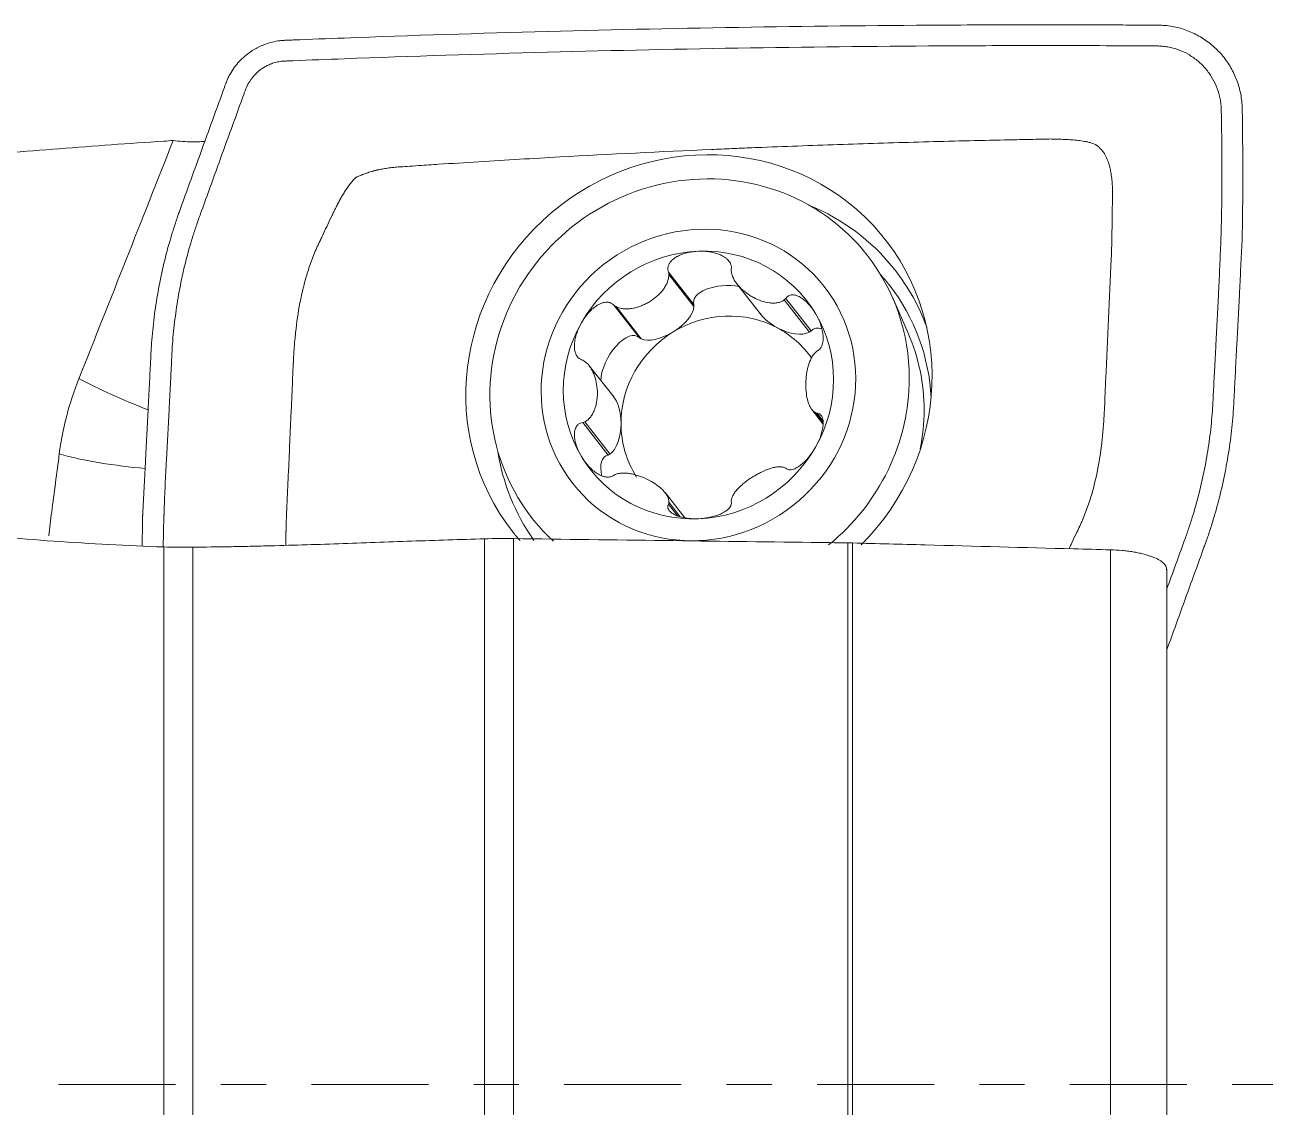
# Model space of a CAD drawing. Header units: millimetres. Extents: x -22 to 182, y -36 to 47.
# Drawn here: x 158.56 to 170.21, y -0.21 to 9.95 of the extents above; entities that cross this region are included whole.
import ezdxf

# ---------------------------------------------------------------- set-up
doc = ezdxf.new("R2010")
doc.units = ezdxf.units.MM
doc.linetypes.add('CENTER', pattern=[47.5, 22, -8.5, 8.5, -8.5])
doc.layers.add('1', color=4, linetype='Continuous')
doc.layers.add('SK4', color=2, linetype='CENTER')

msp = doc.modelspace()

# ---------------------------------------------------------------- linework, layer by layer
at = {"layer": '1', "lineweight": 18}
for p, q in [((164.606, 7.63), (164.844, 7.326)), ((165.248, 7.519), (165.476, 7.228)), ((165.706, 7.381), (165.945, 7.077)), ((166.856, 7.057), (166.709, 7.393)), ((164.093, 7.317), (164.332, 7.012)), ((164.844, 7.326), (164.844, 7.306)), ((164.349, 7.004), (164.332, 7.012)), ((165.945, 7.077), (165.928, 7.066)), ((164.093, 6.454), (163.861, 6.75)), ((165.952, 6.339), (166.056, 6.205)), ((166, 6.304), (166.056, 6.232)), ((163.799, 6.216), (164.038, 5.911)), ((164.054, 5.922), (164.038, 5.911)), ((164.758, 5.323), (164.573, 5.559)), ((164.606, 5.452), (164.694, 5.338)), ((169.285, -8.207), (169.285, 4.841))]:
    msp.add_line(p, q, dxfattribs=at)
at = {"layer": '1', "lineweight": 13}
for p, q in [((164.607, 7.608), (164.844, 7.306)), ((165.691, 7.369), (165.928, 7.066)), ((164.112, 7.306), (164.349, 7.004)), ((165.985, 6.31), (166.056, 6.22)), ((163.818, 6.224), (164.054, 5.922)), ((164.607, 5.469), (164.714, 5.332)), ((163.149, 5.127), (163.149, -8.233)), ((159.863, -8.859), (159.863, 5.049)), ((160.136, 5.046), (160.136, -8.853)), ((162.877, -8.096), (162.877, 5.125)), ((166.291, -2.527), (166.291, 5.087)), ((166.333, 5.086), (166.333, -2.525)), ((168.757, -8.685), (168.757, 5.022))]:
    msp.add_line(p, q, dxfattribs=at)
at = {"layer": '1', "lineweight": 18}
for centre, major_axis, ratio, start_param, end_param in [((164.891, 6.564), (-1.751, -1.371), 0.959505, 1.695246, 0), ((164.897, 6.555), (1.575, 1.233), 0.959505, 0, -2.985923), ((164.886, 6.57), (1.015, 0.795), 0.959505, 0.926538, 1.973735), ((164.886, 6.57), (1.015, 0.795), 0.959505, -0.12066, 0.926538), ((164.897, 6.555), (1.575, 1.233), 0.959505, -0.644258, 0), ((165.064, 6.343), (1.669, 1.306), 0.959505, 0, 0.011451), ((165.064, 6.343), (1.669, 1.306), 0.959505, -0.302316, 0), ((165.138, 7.36), (0.298, 0.015), 0.480922, 1.098033, -3.005575), ((164.576, 7.189), (0.257, 0.158), 0.467903, -1.576716, -0.289832), ((165.138, 6.248), (0.783, 0.613), 0.959505, 0.402939, 1.450137), ((165.7, 7.234), (0.259, -0.135), 0.500872, -2.339453, -1.590747), ((164.886, 6.57), (1.015, 0.795), 0.959505, -1.167857, -0.12066), ((164.886, 6.57), (1.015, 0.795), 0.959505, 1.973735, 3.020933), ((166.112, 6.843), (0.148, -0.25), 0.507011, 2.627041, -2.973976), ((164.164, 6.765), (0.151, 0.26), 0.473029, -0.14269, 2.45016), ((165.138, 6.248), (0.783, 0.613), 0.959505, 1.450137, 2.497334), ((164.576, 7.189), (0.257, 0.158), 0.467903, -2.863601, -1.576716), ((165.138, 6.248), (0.783, 0.613), 0.959505, -0.052756, 0.402939), ((165.7, 7.234), (0.259, -0.135), 0.500872, -1.590747, -0.303863), ((165.129, 6.259), (1.501, 1.175), 0.959505, -0.644259, -0.240466), ((164.897, 6.555), (1.575, 1.233), 0.959505, -1.551983, -0.644259), ((164.014, 6.203), (0.004, 0.295), 0.492105, -1.544997, -0.485329), ((165.129, 6.259), (1.501, 1.175), 0.959505, -0.841099, -0.644259), ((164.014, 6.203), (0.004, 0.295), 0.492105, -2.831881, -1.544997), ((165.138, 6.248), (-0.783, -0.613), 0.959505, -0.644259, -0.089555), ((164.886, 6.57), (1.015, 0.795), 0.959505, -2.215055, -1.167857), ((164.886, 6.57), (1.015, 0.795), 0.959505, 3.020933, -2.215055), ((164.164, 5.653), (0.148, -0.25), 0.507011, 2.987464, -2.100815), ((164.891, 6.564), (-1.751, -1.371), 0.959505, 0, 0.051702)]:
    msp.add_ellipse(centre, major_axis=major_axis, ratio=ratio, start_param=start_param, end_param=end_param, dxfattribs=at)
at = {"layer": '1', "lineweight": 13}
msp.add_ellipse((164.886, 6.57), major_axis=(1.181, 0.925), ratio=0.959505, dxfattribs=at)
for centre, major_axis, ratio, start_param, end_param in [((165.064, 6.343), (1.669, 1.306), 0.959505, 0.011451, 0.498005), ((165.114, 6.279), (1.567, 1.227), 0.959505, 0, 0.064465), ((165.114, 6.279), (1.567, 1.227), 0.959505, -0.597331, 0), ((159.633, 6.524), (0.925, -0.381), 0.143337, -2.170257, -1.421792), ((165.064, 6.343), (1.669, 1.306), 0.959505, 2.643614, 3.096593), ((159.497, 6.01), (0.992, -0.123), 0.202929, -2.214902, -1.350983)]:
    msp.add_ellipse(centre, major_axis=major_axis, ratio=ratio, start_param=start_param, end_param=end_param, dxfattribs=at)
at = {"layer": '1', "lineweight": 18}
for points, knots in [([(168.71, 9.951), (168.556, 9.952), (168.083, 9.953), (166.973, 9.95), (165.381, 9.934), (163.47, 9.893), (162.033, 9.847), (161.231, 9.816), (161.05, 9.809), (161.025, 9.808), (161.009, 9.807), (161.002, 9.807), (161, 9.807)], [0, 0, 0, 0, 0.060095, 0.184039, 0.431927, 0.679814, 0.927702, 0.989674, 0.993547, 0.997421, 0.999357, 1, 1, 1, 1]), ([(169.202, 9.949), (169.191, 9.949), (169.112, 9.95), (168.953, 9.95), (168.799, 9.951), (168.715, 9.951), (168.71, 9.951)], [0, 0, 0, 0, 0.058969, 0.484374, 0.970551, 1, 1, 1, 1]), ([(169.995, 9.162), (169.995, 9.164), (169.995, 9.171), (169.994, 9.183), (169.992, 9.218), (169.987, 9.268), (169.97, 9.356), (169.936, 9.46), (169.875, 9.579), (169.795, 9.684), (169.699, 9.776), (169.589, 9.85), (169.467, 9.906), (169.359, 9.935), (169.27, 9.947), (169.225, 9.949), (169.203, 9.949)], [0, 0, 0, 0, 0.003982, 0.017442, 0.030902, 0.08474, 0.138579, 0.246257, 0.353934, 0.461612, 0.56929, 0.676967, 0.784645, 0.892322, 0.946161, 1, 1, 1, 1]), ([(161, 9.807), (160.996, 9.806), (160.987, 9.806), (160.971, 9.805), (160.935, 9.801), (160.881, 9.791), (160.824, 9.774), (160.756, 9.746), (160.671, 9.699), (160.568, 9.612), (160.503, 9.522), (160.469, 9.458), (160.457, 9.431), (160.449, 9.411), (160.446, 9.403), (160.445, 9.4)], [0, 0, 0, 0, 0.016627, 0.041512, 0.066396, 0.165935, 0.265474, 0.315244, 0.464552, 0.66363, 0.862708, 0.912477, 0.962247, 0.987131, 1, 1, 1, 1]), ([(159.858, 5.049), (159.858, 5.086), (159.86, 5.162), (159.862, 5.248), (159.864, 5.302), (159.865, 5.322), (159.865, 5.334), (159.865, 5.344), (159.866, 5.354), (159.866, 5.366), (159.867, 5.381), (159.868, 5.43), (159.871, 5.514), (159.878, 5.671), (159.892, 5.946), (159.909, 6.261), (159.925, 6.565), (159.933, 6.723), (159.938, 6.821), (159.94, 6.87), (159.944, 6.947), (159.955, 7.082), (159.978, 7.274), (160.017, 7.504), (160.068, 7.732), (160.121, 7.919), (160.163, 8.049), (160.189, 8.123), (160.256, 8.309), (160.372, 8.629), (160.509, 9.007), (160.593, 9.237), (160.626, 9.329), (160.632, 9.346), (160.638, 9.361), (160.646, 9.379), (160.669, 9.422), (160.712, 9.482), (160.78, 9.54), (160.837, 9.571), (160.882, 9.59), (160.921, 9.602), (160.957, 9.608), (160.98, 9.611), (160.992, 9.611), (161.006, 9.612), (161.025, 9.613), (161.05, 9.614), (161.229, 9.621), (162.035, 9.652), (163.467, 9.698), (165.376, 9.739), (166.967, 9.755), (168.08, 9.758), (168.636, 9.757), (168.944, 9.755), (169.103, 9.754), (169.183, 9.754), (169.192, 9.754)], [0, 0, 0, 0, 0.008473, 0.017487, 0.01974, 0.020867, 0.021994, 0.022557, 0.023121, 0.024247, 0.025374, 0.026501, 0.035515, 0.044529, 0.062556, 0.098612, 0.11664, 0.132414, 0.134667, 0.139174, 0.143681, 0.152695, 0.170723, 0.188751, 0.206778, 0.224806, 0.23382, 0.238327, 0.242834, 0.278889, 0.314945, 0.332973, 0.335226, 0.336353, 0.33748, 0.339733, 0.341987, 0.351001, 0.360014, 0.366775, 0.369028, 0.373535, 0.378042, 0.379169, 0.380296, 0.381422, 0.382549, 0.384803, 0.387056, 0.423112, 0.567334, 0.711556, 0.855778, 0.927889, 0.963944, 0.981972, 0.997747, 1, 1, 1, 1]), ([(169.192, 9.754), (169.21, 9.754), (169.245, 9.752), (169.313, 9.743), (169.396, 9.721), (169.488, 9.678), (169.573, 9.62), (169.646, 9.55), (169.706, 9.469), (169.753, 9.379), (169.779, 9.298), (169.792, 9.231), (169.796, 9.193), (169.797, 9.168), (169.798, 9.155), (169.798, 9.141), (169.798, 9.121), (169.799, 9.096), (169.801, 8.998), (169.803, 8.831), (169.805, 8.596), (169.804, 8.36), (169.801, 8.163), (169.797, 8.035), (169.796, 7.981), (169.795, 7.962), (169.795, 7.949), (169.794, 7.94), (169.794, 7.93), (169.793, 7.918), (169.793, 7.903), (169.791, 7.854), (169.788, 7.77), (169.781, 7.613), (169.768, 7.338), (169.751, 7.023), (169.735, 6.718), (169.727, 6.561), (169.722, 6.463), (169.72, 6.414), (169.715, 6.337), (169.705, 6.202), (169.682, 6.009), (169.643, 5.78), (169.591, 5.552), (169.538, 5.364), (169.496, 5.234), (169.471, 5.161), (169.403, 4.975), (169.341, 4.803), (169.285, 4.649), (169.284, 4.647)], [0, 0, 0, 0, 0.010402, 0.020804, 0.041608, 0.062412, 0.083215, 0.104019, 0.124823, 0.145627, 0.166431, 0.176833, 0.187235, 0.189835, 0.192436, 0.195036, 0.197637, 0.202838, 0.208039, 0.249646, 0.291254, 0.332862, 0.37447, 0.395273, 0.400474, 0.403075, 0.405675, 0.406976, 0.408276, 0.410876, 0.413477, 0.416077, 0.436881, 0.457685, 0.499293, 0.582508, 0.624116, 0.660523, 0.665724, 0.676126, 0.686527, 0.707331, 0.748939, 0.790547, 0.832155, 0.873762, 0.894566, 0.904968, 0.91537, 0.998585, 1, 1, 1, 1]), ([(160.445, 9.4), (160.444, 9.397), (160.44, 9.385), (160.409, 9.3), (160.323, 9.063), (160.187, 8.688), (160.077, 8.384), (160.019, 8.225), (160.017, 8.219)], [0, 0, 0, 0, 0.005762, 0.02963, 0.220574, 0.60246, 0.984346, 1, 1, 1, 1]), ([(159.863, 5.049), (159.691, 5.055), (159.519, 5.063), (159.176, 5.08), (159.004, 5.091), (158.662, 5.115), (158.491, 5.129), (158.149, 5.16), (157.979, 5.178), (157.468, 5.235), (157.13, 5.281), (156.46, 5.386), (156.127, 5.446), (155.469, 5.579), (155.143, 5.652), (154.498, 5.813), (154.178, 5.9), (153.546, 6.088), (153.234, 6.189), (152.771, 6.349), (152.617, 6.405), (152.389, 6.49), (152.313, 6.519), (152.199, 6.563), (152.162, 6.577), (152.086, 6.607), (151.749, 6.741), (151.423, 6.88), (150.862, 7.134), (150.591, 7.264), (150.2, 7.463), (150.072, 7.529), (149.884, 7.629), (149.822, 7.663), (149.7, 7.729), (149.64, 7.762), (149.345, 7.927), (149.125, 8.056), (148.716, 8.302), (148.528, 8.419), (148.312, 8.555), (148.27, 8.582), (148.188, 8.634), (148.148, 8.659), (148.031, 8.734), (147.959, 8.78), (147.755, 8.908), (147.64, 8.98), (147.493, 9.062), (147.449, 9.086), (147.389, 9.114), (147.361, 9.127), (147.335, 9.137), (147.319, 9.144), (147.311, 9.146), (147.272, 9.159), (147.244, 9.165), (147.221, 9.165), (147.219, 9.165)], [0, 0, 0, 0, 0.030252, 0.030252, 0.060503, 0.060503, 0.090755, 0.090755, 0.121007, 0.121007, 0.18151, 0.18151, 0.242014, 0.242014, 0.302517, 0.302517, 0.36302, 0.36302, 0.423524, 0.423524, 0.453775, 0.453775, 0.468901, 0.468901, 0.476464, 0.476464, 0.484027, 0.54453, 0.54453, 0.605034, 0.605034, 0.635285, 0.635285, 0.650411, 0.650411, 0.665537, 0.665537, 0.726041, 0.726041, 0.786544, 0.786544, 0.80167, 0.80167, 0.816796, 0.816796, 0.847047, 0.847047, 0.907551, 0.907551, 0.937802, 0.937802, 0.952928, 0.960491, 0.960491, 0.968054, 0.968054, 0.998306, 1, 1, 1, 1]), ([(169.916, 6.415), (169.917, 6.434), (169.919, 6.462), (169.924, 6.56), (169.932, 6.718), (169.947, 7.024), (169.964, 7.34), (169.978, 7.616), (169.986, 7.774), (169.99, 7.858), (169.993, 7.908), (169.993, 7.923), (169.994, 7.935), (169.995, 7.945), (169.995, 7.955), (169.995, 7.967), (169.995, 7.987), (169.996, 8.041), (169.998, 8.169), (170, 8.367), (170, 8.604), (169.999, 8.841), (169.997, 9.008), (169.996, 9.107), (169.995, 9.132), (169.995, 9.15), (169.995, 9.159), (169.995, 9.162)], [0, 0, 0, 0, 0.020172, 0.030957, 0.106451, 0.19273, 0.365288, 0.451567, 0.494707, 0.537846, 0.543238, 0.548631, 0.554023, 0.55672, 0.559416, 0.564808, 0.570201, 0.580986, 0.624125, 0.710404, 0.796683, 0.882962, 0.969241, 0.980026, 0.990811, 0.996203, 1, 1, 1, 1]), ([(148.376, 8.512), (148.398, 8.506), (148.421, 8.499), (148.479, 8.484), (148.515, 8.475), (148.695, 8.428), (148.843, 8.394), (149.149, 8.33), (149.305, 8.301), (149.546, 8.261), (149.627, 8.249), (149.751, 8.231), (149.792, 8.226), (149.875, 8.215), (149.917, 8.209), (150.125, 8.184), (150.293, 8.167), (150.631, 8.141), (150.802, 8.131), (151.059, 8.121), (151.145, 8.119), (151.274, 8.117), (151.318, 8.116), (151.404, 8.116), (151.448, 8.116), (151.663, 8.117), (151.834, 8.122), (152.173, 8.138), (152.34, 8.149), (152.589, 8.171), (152.672, 8.179), (152.775, 8.19), (152.795, 8.192), (152.836, 8.197), (152.898, 8.204), (153.287, 8.246), (153.656, 8.286), (154.311, 8.357), (154.638, 8.391), (155.292, 8.46), (155.619, 8.493), (156.272, 8.558), (156.598, 8.59), (157.25, 8.651), (157.576, 8.681), (158.229, 8.737), (158.555, 8.764), (159.208, 8.814), (159.535, 8.838), (159.863, 8.859)], [0, 0, 0, 0, 0.006877, 0.006877, 0.017556, 0.017556, 0.060271, 0.060271, 0.102986, 0.102986, 0.124343, 0.124343, 0.135022, 0.135022, 0.145701, 0.145701, 0.188416, 0.188416, 0.231131, 0.231131, 0.252488, 0.252488, 0.263167, 0.263167, 0.273846, 0.273846, 0.316561, 0.316561, 0.359276, 0.359276, 0.380633, 0.380633, 0.385972, 0.385972, 0.391312, 0.401991, 0.48742, 0.48742, 0.57285, 0.57285, 0.65828, 0.65828, 0.74371, 0.74371, 0.82914, 0.82914, 0.91457, 0.91457, 1, 1, 1, 1]), ([(160.247, 8.856), (160.246, 8.856), (160.244, 8.856), (160.225, 8.855), (160.207, 8.855), (160.171, 8.854), (160.154, 8.854), (160.136, 8.853)], [0, 0, 0, 0, 0.037653, 0.037653, 0.518826, 0.518826, 1, 1, 1, 1]), ([(162.064, 8.617), (162.068, 8.617), (162.086, 8.618), (162.144, 8.622), (162.296, 8.633), (162.501, 8.646), (162.955, 8.675), (163.803, 8.725), (164.564, 8.762), (165.135, 8.787), (165.294, 8.794), (165.548, 8.804), (165.992, 8.821), (166.624, 8.842), (167.253, 8.86), (167.706, 8.87), (167.912, 8.874), (168.062, 8.877), (168.12, 8.879), (168.14, 8.879), (168.143, 8.879)], [0, 0, 0, 0, 0.005977, 0.021447, 0.036918, 0.067858, 0.129739, 0.253502, 0.485556, 0.501026, 0.531967, 0.562907, 0.624789, 0.748551, 0.872313, 0.934194, 0.965135, 0.980605, 0.996075, 1, 1, 1, 1]), ([(168.143, 8.879), (168.168, 8.879), (168.179, 8.88), (168.204, 8.88), (168.235, 8.879), (168.278, 8.878), (168.329, 8.876), (168.39, 8.872), (168.452, 8.867), (168.502, 8.86), (168.543, 8.852), (168.583, 8.842), (168.62, 8.826), (168.653, 8.801), (168.673, 8.779), (168.692, 8.755), (168.713, 8.721), (168.73, 8.684), (168.743, 8.646), (168.75, 8.621), (168.756, 8.592), (168.764, 8.552), (168.771, 8.497), (168.775, 8.445), (168.776, 8.411), (168.776, 8.388), (168.776, 8.379), (168.776, 8.374), (168.776, 8.374)], [0, 0, 0, 0, 0.027382, 0.058743, 0.090103, 0.121463, 0.184183, 0.246904, 0.309624, 0.372345, 0.403705, 0.435065, 0.497785, 0.529146, 0.560506, 0.591866, 0.623226, 0.685947, 0.717307, 0.748667, 0.764347, 0.811387, 0.874108, 0.936828, 0.968188, 0.983869, 0.999549, 1, 1, 1, 1]), ([(161.477, 8.228), (161.48, 8.235), (161.487, 8.248), (161.5, 8.274), (161.511, 8.295), (161.52, 8.311), (161.523, 8.317), (161.526, 8.322), (161.529, 8.328), (161.534, 8.336), (161.545, 8.355), (161.57, 8.395), (161.603, 8.444), (161.635, 8.485), (161.653, 8.504), (161.662, 8.513), (161.667, 8.517), (161.67, 8.519), (161.672, 8.52), (161.673, 8.521)], [0, 0, 0, 0, 0.06245, 0.124961, 0.249982, 0.265609, 0.281237, 0.300772, 0.312492, 0.343748, 0.375003, 0.500024, 0.750066, 0.875088, 0.937598, 0.968853, 0.984481, 0.992295, 1, 1, 1, 1]), ([(161.673, 8.521), (161.673, 8.521), (161.674, 8.521), (161.676, 8.522), (161.679, 8.524), (161.686, 8.527), (161.7, 8.533), (161.727, 8.545), (161.767, 8.56), (161.803, 8.571), (161.825, 8.577), (161.831, 8.579), (161.834, 8.58), (161.837, 8.58), (161.843, 8.582), (161.852, 8.584), (161.862, 8.587), (161.883, 8.592), (161.916, 8.598), (161.955, 8.605), (161.989, 8.61), (162.015, 8.613), (162.033, 8.614), (162.05, 8.616), (162.048, 8.616), (162.064, 8.617)], [0, 0, 0, 0, 0.000109, 0.007969, 0.015828, 0.031546, 0.062982, 0.125855, 0.2516, 0.377346, 0.408782, 0.416641, 0.4245, 0.432359, 0.440218, 0.471655, 0.503091, 0.518809, 0.628837, 0.754582, 0.817455, 0.880328, 0.9432, 0.974637, 1, 1, 1, 1]), ([(168.776, 8.374), (168.776, 8.371), (168.776, 8.357), (168.776, 8.334), (168.775, 8.301), (168.774, 8.219), (168.773, 8.112), (168.771, 8.012), (168.77, 7.955), (168.77, 7.938), (168.77, 7.93), (168.769, 7.922), (168.769, 7.905), (168.769, 7.886), (168.768, 7.867), (168.768, 7.856), (168.768, 7.852), (168.768, 7.848)], [0, 0, 0, 0, 0.011289, 0.062162, 0.124775, 0.25, 0.50045, 0.750901, 0.813514, 0.829167, 0.84482, 0.860473, 0.876126, 0.938739, 0.970045, 0.985698, 1, 1, 1, 1]), ([(160.017, 8.219), (160.012, 8.206), (160.001, 8.175), (159.977, 8.104), (159.933, 7.968), (159.877, 7.772), (159.824, 7.534), (159.783, 7.294), (159.759, 7.094), (159.748, 6.953), (159.744, 6.891), (159.743, 6.87), (159.743, 6.869)], [0, 0, 0, 0, 0.029559, 0.07354, 0.161503, 0.337428, 0.513353, 0.689279, 0.865204, 0.953166, 0.997148, 1, 1, 1, 1]), ([(161.313, 7.884), (161.314, 7.887), (161.318, 7.896), (161.325, 7.911), (161.333, 7.927), (161.343, 7.948), (161.364, 7.993), (161.394, 8.056), (161.428, 8.128), (161.452, 8.178), (161.467, 8.207), (161.473, 8.221), (161.477, 8.228), (161.477, 8.228)], [0, 0, 0, 0, 0.014067, 0.061013, 0.123608, 0.186204, 0.248799, 0.49918, 0.749561, 0.874752, 0.937347, 0.999943, 1, 1, 1, 1]), ([(161.081, 6.781), (161.083, 6.831), (161.088, 6.923), (161.105, 7.11), (161.132, 7.296), (161.172, 7.482), (161.21, 7.619), (161.248, 7.73), (161.279, 7.809), (161.295, 7.845), (161.306, 7.87), (161.311, 7.88), (161.313, 7.884), (161.313, 7.884)], [0, 0, 0, 0, 0.121163, 0.246485, 0.497129, 0.62245, 0.747772, 0.873094, 0.935755, 0.967086, 0.982751, 0.998416, 1, 1, 1, 1]), ([(164.886, 7.826), (164.853, 7.824), (164.821, 7.82), (164.773, 7.809), (164.757, 7.805), (164.726, 7.795), (164.71, 7.788), (164.681, 7.774), (164.667, 7.766), (164.648, 7.751), (164.641, 7.746), (164.63, 7.734), (164.624, 7.728), (164.617, 7.719), (164.615, 7.715), (164.611, 7.708), (164.609, 7.705), (164.604, 7.694), (164.602, 7.686), (164.6, 7.674), (164.599, 7.67), (164.599, 7.662), (164.599, 7.658), (164.601, 7.646), (164.603, 7.638), (164.606, 7.63)], [0, 0, 0, 0, 0.25, 0.25, 0.375, 0.375, 0.5, 0.5, 0.625, 0.625, 0.6875, 0.6875, 0.75, 0.75, 0.78125, 0.78125, 0.8125, 0.8125, 0.875, 0.875, 0.90625, 0.90625, 0.9375, 0.9375, 1, 1, 1, 1]), ([(164.886, 7.826), (164.919, 7.827), (164.952, 7.825), (165.001, 7.819), (165.018, 7.815), (165.05, 7.807), (165.066, 7.803), (165.097, 7.79), (165.112, 7.783), (165.133, 7.77), (165.14, 7.765), (165.153, 7.755), (165.159, 7.749), (165.17, 7.737), (165.175, 7.731), (165.182, 7.72), (165.184, 7.716), (165.188, 7.709), (165.189, 7.705), (165.193, 7.694), (165.195, 7.685), (165.196, 7.669), (165.195, 7.662), (165.194, 7.654)], [0, 0, 0, 0, 0.25, 0.25, 0.375, 0.375, 0.5, 0.5, 0.625, 0.625, 0.6875, 0.6875, 0.75, 0.75, 0.8125, 0.8125, 0.84375, 0.84375, 0.875, 0.875, 0.9375, 0.9375, 1, 1, 1, 1]), ([(168.768, 7.848), (168.768, 7.847), (168.768, 7.842), (168.767, 7.823), (168.766, 7.794), (168.763, 7.738), (168.758, 7.629), (168.751, 7.473), (168.742, 7.285), (168.734, 7.098), (168.726, 6.909), (168.717, 6.722), (168.71, 6.569), (168.704, 6.437), (168.702, 6.374), (168.7, 6.348), (168.7, 6.348)], [0, 0, 0, 0, 0.001347, 0.016946, 0.032546, 0.063745, 0.126144, 0.250941, 0.375739, 0.500536, 0.625333, 0.750131, 0.874928, 0.937327, 0.999725, 1, 1, 1, 1]), ([(164.112, 7.306), (164.124, 7.299), (164.136, 7.294), (164.156, 7.289), (164.163, 7.288), (164.176, 7.286), (164.183, 7.285), (164.204, 7.283), (164.217, 7.284), (164.245, 7.286), (164.258, 7.288), (164.286, 7.293), (164.299, 7.296), (164.326, 7.304), (164.339, 7.309), (164.365, 7.319), (164.377, 7.325), (164.402, 7.337), (164.414, 7.344), (164.45, 7.366), (164.473, 7.382), (164.514, 7.419), (164.534, 7.439), (164.559, 7.471), (164.567, 7.482), (164.581, 7.506), (164.587, 7.518), (164.595, 7.536), (164.597, 7.543), (164.601, 7.556), (164.603, 7.562), (164.607, 7.582), (164.608, 7.595), (164.607, 7.608)], [0, 0, 0, 0, 0.0625, 0.0625, 0.09375, 0.09375, 0.125, 0.125, 0.1875, 0.1875, 0.25, 0.25, 0.3125, 0.3125, 0.375, 0.375, 0.4375, 0.4375, 0.5, 0.5, 0.625, 0.625, 0.75, 0.75, 0.8125, 0.8125, 0.875, 0.875, 0.90625, 0.90625, 0.9375, 0.9375, 1, 1, 1, 1]), ([(165.196, 7.632), (165.197, 7.618), (165.201, 7.605), (165.208, 7.586), (165.211, 7.58), (165.217, 7.567), (165.22, 7.561), (165.23, 7.543), (165.238, 7.532), (165.255, 7.51), (165.265, 7.499), (165.284, 7.479), (165.294, 7.469), (165.315, 7.451), (165.325, 7.442), (165.348, 7.426), (165.359, 7.418), (165.382, 7.403), (165.394, 7.397), (165.429, 7.378), (165.454, 7.367), (165.503, 7.35), (165.528, 7.344), (165.565, 7.34), (165.577, 7.339), (165.602, 7.339), (165.614, 7.339), (165.632, 7.342), (165.637, 7.344), (165.649, 7.347), (165.655, 7.349), (165.671, 7.355), (165.682, 7.361), (165.691, 7.369)], [0, 0, 0, 0, 0.0625, 0.0625, 0.09375, 0.09375, 0.125, 0.125, 0.1875, 0.1875, 0.25, 0.25, 0.3125, 0.3125, 0.375, 0.375, 0.4375, 0.4375, 0.5, 0.5, 0.625, 0.625, 0.75, 0.75, 0.8125, 0.8125, 0.875, 0.875, 0.90625, 0.90625, 0.9375, 0.9375, 1, 1, 1, 1]), ([(163.787, 7.154), (163.803, 7.183), (163.822, 7.21), (163.854, 7.248), (163.865, 7.261), (163.889, 7.284), (163.902, 7.295), (163.929, 7.314), (163.943, 7.323), (163.965, 7.334), (163.972, 7.337), (163.988, 7.342), (163.996, 7.344), (164.012, 7.347), (164.02, 7.348), (164.033, 7.347), (164.037, 7.347), (164.045, 7.345), (164.049, 7.344), (164.06, 7.341), (164.068, 7.337), (164.081, 7.329), (164.087, 7.323), (164.093, 7.317)], [0, 0, 0, 0, 0.25, 0.25, 0.375, 0.375, 0.5, 0.5, 0.625, 0.625, 0.6875, 0.6875, 0.75, 0.75, 0.8125, 0.8125, 0.84375, 0.84375, 0.875, 0.875, 0.9375, 0.9375, 1, 1, 1, 1]), ([(165.986, 7.241), (165.969, 7.269), (165.951, 7.295), (165.92, 7.33), (165.909, 7.342), (165.886, 7.363), (165.874, 7.373), (165.849, 7.391), (165.836, 7.398), (165.816, 7.407), (165.809, 7.41), (165.795, 7.414), (165.787, 7.416), (165.777, 7.417), (165.773, 7.417), (165.766, 7.417), (165.762, 7.417), (165.752, 7.415), (165.745, 7.413), (165.735, 7.409), (165.732, 7.407), (165.726, 7.403), (165.723, 7.401), (165.715, 7.394), (165.71, 7.388), (165.706, 7.381)], [0, 0, 0, 0, 0.25, 0.25, 0.375, 0.375, 0.5, 0.5, 0.625, 0.625, 0.6875, 0.6875, 0.75, 0.75, 0.78125, 0.78125, 0.8125, 0.8125, 0.875, 0.875, 0.90625, 0.90625, 0.9375, 0.9375, 1, 1, 1, 1]), ([(165.986, 7.241), (166.002, 7.214), (166.017, 7.185), (166.034, 7.139), (166.039, 7.123), (166.048, 7.092), (166.052, 7.075), (166.057, 7.043), (166.058, 7.026), (166.058, 7.001), (166.058, 6.993), (166.056, 6.976), (166.055, 6.968), (166.051, 6.952), (166.048, 6.944), (166.043, 6.933), (166.042, 6.929), (166.038, 6.923), (166.036, 6.919), (166.029, 6.91), (166.024, 6.904), (166.012, 6.895), (166.007, 6.892), (166, 6.889)], [0, 0, 0, 0, 0.25, 0.25, 0.375, 0.375, 0.5, 0.5, 0.625, 0.625, 0.6875, 0.6875, 0.75, 0.75, 0.8125, 0.8125, 0.84375, 0.84375, 0.875, 0.875, 0.9375, 0.9375, 1, 1, 1, 1]), ([(163.787, 7.154), (163.771, 7.125), (163.756, 7.095), (163.74, 7.048), (163.735, 7.032), (163.727, 7), (163.724, 6.983), (163.721, 6.95), (163.72, 6.933), (163.722, 6.909), (163.723, 6.9), (163.726, 6.884), (163.729, 6.876), (163.733, 6.864), (163.734, 6.86), (163.738, 6.853), (163.74, 6.849), (163.746, 6.838), (163.751, 6.832), (163.76, 6.823), (163.763, 6.82), (163.77, 6.815), (163.773, 6.813), (163.784, 6.807), (163.791, 6.804), (163.799, 6.802)], [0, 0, 0, 0, 0.25, 0.25, 0.375, 0.375, 0.5, 0.5, 0.625, 0.625, 0.6875, 0.6875, 0.75, 0.75, 0.78125, 0.78125, 0.8125, 0.8125, 0.875, 0.875, 0.90625, 0.90625, 0.9375, 0.9375, 1, 1, 1, 1]), ([(165.985, 6.876), (165.976, 6.868), (165.968, 6.858), (165.957, 6.842), (165.954, 6.837), (165.947, 6.825), (165.944, 6.819), (165.936, 6.801), (165.931, 6.788), (165.922, 6.762), (165.918, 6.749), (165.911, 6.722), (165.908, 6.708), (165.903, 6.681), (165.901, 6.667), (165.898, 6.639), (165.897, 6.625), (165.896, 6.598), (165.895, 6.584), (165.895, 6.544), (165.897, 6.517), (165.903, 6.465), (165.908, 6.44), (165.918, 6.406), (165.922, 6.394), (165.931, 6.373), (165.936, 6.363), (165.944, 6.349), (165.947, 6.344), (165.954, 6.336), (165.957, 6.332), (165.968, 6.321), (165.976, 6.315), (165.985, 6.31)], [0, 0, 0, 0, 0.0625, 0.0625, 0.09375, 0.09375, 0.125, 0.125, 0.1875, 0.1875, 0.25, 0.25, 0.3125, 0.3125, 0.375, 0.375, 0.4375, 0.4375, 0.5, 0.5, 0.625, 0.625, 0.75, 0.75, 0.8125, 0.8125, 0.875, 0.875, 0.90625, 0.90625, 0.9375, 0.9375, 1, 1, 1, 1]), ([(159.743, 6.869), (159.742, 6.85), (159.741, 6.821), (159.736, 6.724), (159.728, 6.566), (159.712, 6.26), (159.696, 5.944), (159.682, 5.667), (159.674, 5.509), (159.669, 5.425), (159.667, 5.376), (159.666, 5.361), (159.665, 5.349), (159.665, 5.339), (159.665, 5.329), (159.664, 5.317), (159.664, 5.297), (159.663, 5.243), (159.662, 5.161), (159.661, 5.09), (159.661, 5.057)], [0, 0, 0, 0, 0.030597, 0.046956, 0.161471, 0.292346, 0.554094, 0.684969, 0.750406, 0.815843, 0.824023, 0.832203, 0.840382, 0.844472, 0.848562, 0.856741, 0.864921, 0.88128, 0.946718, 1, 1, 1, 1]), ([(161.013, 5.281), (161.013, 5.281), (161.013, 5.287), (161.014, 5.305), (161.016, 5.335), (161.018, 5.39), (161.023, 5.499), (161.03, 5.656), (161.039, 5.843), (161.047, 6.031), (161.055, 6.218), (161.064, 6.406), (161.071, 6.562), (161.076, 6.687), (161.079, 6.75), (161.08, 6.776)], [0, 0, 0, 0, 0.001347, 0.016951, 0.032555, 0.063763, 0.126179, 0.25101, 0.375842, 0.500674, 0.625505, 0.750337, 0.875168, 0.937584, 1, 1, 1, 1]), ([(163.818, 6.224), (163.829, 6.229), (163.84, 6.236), (163.854, 6.248), (163.858, 6.253), (163.866, 6.262), (163.87, 6.266), (163.882, 6.281), (163.888, 6.292), (163.9, 6.314), (163.905, 6.326), (163.915, 6.35), (163.919, 6.362), (163.925, 6.387), (163.928, 6.4), (163.932, 6.426), (163.934, 6.439), (163.936, 6.466), (163.937, 6.479), (163.937, 6.52), (163.934, 6.548), (163.926, 6.602), (163.919, 6.629), (163.905, 6.669), (163.9, 6.682), (163.888, 6.707), (163.882, 6.719), (163.87, 6.737), (163.866, 6.743), (163.858, 6.753), (163.854, 6.759), (163.84, 6.774), (163.829, 6.783), (163.818, 6.79)], [0, 0, 0, 0, 0.0625, 0.0625, 0.09375, 0.09375, 0.125, 0.125, 0.1875, 0.1875, 0.25, 0.25, 0.3125, 0.3125, 0.375, 0.375, 0.4375, 0.4375, 0.5, 0.5, 0.625, 0.625, 0.75, 0.75, 0.8125, 0.8125, 0.875, 0.875, 0.90625, 0.90625, 0.9375, 0.9375, 1, 1, 1, 1]), ([(159.066, 6.629), (159.02, 6.515), (158.982, 6.399), (158.936, 6.222), (158.923, 6.163), (158.899, 6.043), (158.889, 5.983), (158.882, 5.923)], [0, 0, 0, 0, 0.5, 0.5, 0.75, 0.75, 1, 1, 1, 1]), ([(169.642, 5.065), (169.647, 5.077), (169.659, 5.109), (169.683, 5.18), (169.727, 5.316), (169.782, 5.512), (169.836, 5.75), (169.877, 5.99), (169.901, 6.19), (169.912, 6.331), (169.915, 6.393), (169.916, 6.414), (169.916, 6.415)], [0, 0, 0, 0, 0.029563, 0.073545, 0.161507, 0.337432, 0.513357, 0.689282, 0.865207, 0.953169, 0.99715, 1, 1, 1, 1]), ([(165.986, 5.985), (166.002, 6.014), (166.017, 6.044), (166.034, 6.09), (166.039, 6.105), (166.048, 6.136), (166.052, 6.152), (166.057, 6.183), (166.058, 6.199), (166.058, 6.221), (166.058, 6.228), (166.056, 6.243), (166.055, 6.25), (166.052, 6.26), (166.051, 6.263), (166.048, 6.27), (166.047, 6.273), (166.042, 6.281), (166.038, 6.286), (166.031, 6.292), (166.029, 6.294), (166.024, 6.298), (166.021, 6.299), (166.013, 6.302), (166.007, 6.303), (166, 6.304)], [0, 0, 0, 0, 0.25, 0.25, 0.375, 0.375, 0.5, 0.5, 0.625, 0.625, 0.6875, 0.6875, 0.75, 0.75, 0.78125, 0.78125, 0.8125, 0.8125, 0.875, 0.875, 0.90625, 0.90625, 0.9375, 0.9375, 1, 1, 1, 1]), ([(168.7, 6.348), (168.7, 6.341), (168.7, 6.328), (168.698, 6.305), (168.696, 6.267), (168.691, 6.182), (168.676, 6.019), (168.643, 5.785), (168.587, 5.554), (168.533, 5.398), (168.502, 5.32), (168.486, 5.283), (168.475, 5.259), (168.47, 5.248), (168.468, 5.244), (168.468, 5.244)], [0, 0, 0, 0, 0.01533, 0.030935, 0.062144, 0.124562, 0.2494, 0.499074, 0.748748, 0.873585, 0.936004, 0.967213, 0.982817, 0.998422, 1, 1, 1, 1]), ([(163.787, 5.898), (163.771, 5.926), (163.756, 5.954), (163.74, 5.999), (163.735, 6.014), (163.727, 6.044), (163.724, 6.06), (163.721, 6.09), (163.72, 6.106), (163.722, 6.129), (163.723, 6.136), (163.726, 6.151), (163.729, 6.158), (163.734, 6.172), (163.738, 6.178), (163.744, 6.187), (163.747, 6.19), (163.752, 6.195), (163.754, 6.198), (163.763, 6.205), (163.77, 6.208), (163.784, 6.214), (163.791, 6.215), (163.799, 6.216)], [0, 0, 0, 0, 0.25, 0.25, 0.375, 0.375, 0.5, 0.5, 0.625, 0.625, 0.6875, 0.6875, 0.75, 0.75, 0.8125, 0.8125, 0.84375, 0.84375, 0.875, 0.875, 0.9375, 0.9375, 1, 1, 1, 1]), ([(165.986, 5.985), (165.969, 5.956), (165.951, 5.929), (165.92, 5.889), (165.909, 5.876), (165.886, 5.852), (165.874, 5.84), (165.849, 5.819), (165.836, 5.809), (165.815, 5.796), (165.809, 5.792), (165.794, 5.785), (165.787, 5.781), (165.773, 5.776), (165.766, 5.775), (165.755, 5.773), (165.752, 5.773), (165.745, 5.772), (165.741, 5.773), (165.732, 5.774), (165.726, 5.775), (165.715, 5.781), (165.71, 5.784), (165.706, 5.788)], [0, 0, 0, 0, 0.25, 0.25, 0.375, 0.375, 0.5, 0.5, 0.625, 0.625, 0.6875, 0.6875, 0.75, 0.75, 0.8125, 0.8125, 0.84375, 0.84375, 0.875, 0.875, 0.9375, 0.9375, 1, 1, 1, 1]), ([(158.882, 5.923), (158.858, 5.741), (158.834, 5.559), (158.801, 5.303), (158.791, 5.228), (158.782, 5.154)], [0, 0, 0, 0, 0.709383, 0.709383, 1, 1, 1, 1]), ([(163.787, 5.898), (163.803, 5.87), (163.822, 5.844), (163.854, 5.807), (163.865, 5.795), (163.889, 5.773), (163.902, 5.762), (163.928, 5.743), (163.942, 5.734), (163.965, 5.722), (163.972, 5.719), (163.988, 5.713), (163.996, 5.71), (164.008, 5.707), (164.012, 5.707), (164.02, 5.705), (164.024, 5.705), (164.037, 5.704), (164.045, 5.705), (164.056, 5.707), (164.06, 5.707), (164.067, 5.71), (164.071, 5.711), (164.081, 5.716), (164.087, 5.72), (164.093, 5.724)], [0, 0, 0, 0, 0.25, 0.25, 0.375, 0.375, 0.5, 0.5, 0.625, 0.625, 0.6875, 0.6875, 0.75, 0.75, 0.78125, 0.78125, 0.8125, 0.8125, 0.875, 0.875, 0.90625, 0.90625, 0.9375, 0.9375, 1, 1, 1, 1]), ([(164.112, 5.732), (164.118, 5.734), (164.124, 5.736), (164.137, 5.739), (164.143, 5.74), (164.163, 5.743), (164.177, 5.743), (164.197, 5.743), (164.204, 5.742), (164.218, 5.741), (164.225, 5.74), (164.245, 5.738), (164.259, 5.735), (164.286, 5.729), (164.299, 5.725), (164.326, 5.717), (164.339, 5.712), (164.377, 5.698), (164.402, 5.686), (164.45, 5.661), (164.472, 5.647), (164.514, 5.617), (164.533, 5.601), (164.559, 5.575), (164.566, 5.567), (164.581, 5.548), (164.587, 5.539), (164.595, 5.524), (164.597, 5.52), (164.601, 5.51), (164.603, 5.505), (164.607, 5.489), (164.608, 5.479), (164.607, 5.469)], [0, 0, 0, 0, 0.03125, 0.03125, 0.0625, 0.0625, 0.125, 0.125, 0.15625, 0.15625, 0.1875, 0.1875, 0.25, 0.25, 0.3125, 0.3125, 0.375, 0.375, 0.5, 0.5, 0.625, 0.625, 0.75, 0.75, 0.8125, 0.8125, 0.875, 0.875, 0.90625, 0.90625, 0.9375, 0.9375, 1, 1, 1, 1]), ([(165.196, 5.492), (165.197, 5.502), (165.201, 5.513), (165.208, 5.529), (165.211, 5.534), (165.217, 5.544), (165.22, 5.549), (165.231, 5.565), (165.238, 5.575), (165.256, 5.594), (165.265, 5.604), (165.284, 5.622), (165.294, 5.631), (165.315, 5.649), (165.326, 5.657), (165.348, 5.674), (165.359, 5.682), (165.382, 5.698), (165.394, 5.705), (165.418, 5.72), (165.43, 5.727), (165.454, 5.74), (165.466, 5.746), (165.503, 5.764), (165.528, 5.774), (165.559, 5.785), (165.565, 5.787), (165.577, 5.79), (165.583, 5.792), (165.602, 5.796), (165.614, 5.799), (165.631, 5.801), (165.637, 5.801), (165.649, 5.802), (165.654, 5.802), (165.671, 5.8), (165.682, 5.798), (165.691, 5.794)], [0, 0, 0, 0, 0.0625, 0.0625, 0.09375, 0.09375, 0.125, 0.125, 0.1875, 0.1875, 0.25, 0.25, 0.3125, 0.3125, 0.375, 0.375, 0.4375, 0.4375, 0.5, 0.5, 0.5625, 0.5625, 0.625, 0.625, 0.75, 0.75, 0.78125, 0.78125, 0.8125, 0.8125, 0.875, 0.875, 0.90625, 0.90625, 0.9375, 0.9375, 1, 1, 1, 1]), ([(164.886, 5.314), (164.853, 5.312), (164.821, 5.313), (164.773, 5.319), (164.757, 5.322), (164.726, 5.328), (164.71, 5.332), (164.681, 5.343), (164.667, 5.349), (164.641, 5.363), (164.629, 5.371), (164.615, 5.386), (164.61, 5.392), (164.604, 5.403), (164.601, 5.409), (164.599, 5.421), (164.599, 5.427), (164.601, 5.44), (164.603, 5.446), (164.606, 5.452)], [0, 0, 0, 0, 0.25, 0.25, 0.375, 0.375, 0.5, 0.5, 0.625, 0.625, 0.75, 0.75, 0.8125, 0.8125, 0.875, 0.875, 0.9375, 0.9375, 1, 1, 1, 1]), ([(164.886, 5.314), (164.919, 5.315), (164.952, 5.319), (165.001, 5.328), (165.018, 5.332), (165.05, 5.341), (165.066, 5.347), (165.097, 5.359), (165.112, 5.366), (165.133, 5.379), (165.14, 5.383), (165.153, 5.393), (165.159, 5.398), (165.17, 5.408), (165.175, 5.414), (165.182, 5.423), (165.184, 5.426), (165.188, 5.432), (165.189, 5.435), (165.193, 5.445), (165.195, 5.451), (165.196, 5.463), (165.195, 5.469), (165.194, 5.475)], [0, 0, 0, 0, 0.25, 0.25, 0.375, 0.375, 0.5, 0.5, 0.625, 0.625, 0.6875, 0.6875, 0.75, 0.75, 0.8125, 0.8125, 0.84375, 0.84375, 0.875, 0.875, 0.9375, 0.9375, 1, 1, 1, 1]), ([(161.009, 5.067), (161.01, 5.095), (161.01, 5.133), (161.011, 5.174), (161.011, 5.19), (161.012, 5.198), (161.012, 5.207), (161.012, 5.223), (161.012, 5.242), (161.013, 5.261), (161.013, 5.273), (161.013, 5.276), (161.013, 5.281)], [0, 0, 0, 0, 0.383871, 0.538739, 0.577456, 0.616173, 0.65489, 0.693607, 0.848475, 0.925909, 0.964626, 1, 1, 1, 1]), ([(168.468, 5.244), (168.467, 5.241), (168.463, 5.232), (168.456, 5.218), (168.448, 5.202), (168.438, 5.181), (168.417, 5.135), (168.394, 5.087), (168.374, 5.045), (168.368, 5.032)], [0, 0, 0, 0, 0.022828, 0.099014, 0.200596, 0.302178, 0.403761, 0.810089, 1, 1, 1, 1]), ([(166.291, 5.087), (166.176, 5.088), (166.061, 5.09), (165.486, 5.097), (165.026, 5.103), (164.094, 5.115), (163.622, 5.121), (163.149, 5.127)], [0, 0, 0, 0, 0.109759, 0.109759, 0.548797, 0.548797, 1, 1, 1, 1]), ([(162.877, 5.125), (162.763, 5.122), (162.649, 5.118), (162.42, 5.111), (162.306, 5.107), (161.963, 5.096), (161.735, 5.087), (161.278, 5.071), (161.049, 5.064), (160.764, 5.057), (160.707, 5.056), (160.592, 5.053), (160.535, 5.052), (160.364, 5.049), (160.25, 5.048), (160.136, 5.046)], [0, 0, 0, 0, 0.125, 0.125, 0.25, 0.25, 0.5, 0.5, 0.75, 0.75, 0.8125, 0.8125, 0.875, 0.875, 1, 1, 1, 1]), ([(168.757, 5.022), (168.641, 5.025), (168.525, 5.028), (167.945, 5.043), (167.481, 5.056), (166.789, 5.074), (166.561, 5.08), (166.333, 5.086)], [0, 0, 0, 0, 0.143586, 0.143586, 0.717931, 0.717931, 1, 1, 1, 1]), ([(169.284, 4.835), (169.285, 4.846), (169.283, 4.858), (169.274, 4.874), (169.271, 4.88), (169.264, 4.888), (169.261, 4.891), (169.256, 4.896), (169.253, 4.899), (169.238, 4.912), (169.223, 4.922), (169.2, 4.935), (169.195, 4.937), (169.185, 4.942), (169.179, 4.944), (169.163, 4.951), (169.152, 4.956), (169.116, 4.969), (169.089, 4.977), (169.046, 4.988), (169.031, 4.991), (169, 4.997), (168.968, 5.003), (168.935, 5.008), (168.901, 5.012), (168.883, 5.014), (168.83, 5.019), (168.794, 5.021), (168.757, 5.022)], [0, 0, 0, 0, 0.125, 0.125, 0.1875, 0.1875, 0.21875, 0.21875, 0.25, 0.25, 0.375, 0.375, 0.40625, 0.40625, 0.4375, 0.4375, 0.5, 0.5, 0.625, 0.625, 0.6875, 0.6875, 0.75, 0.8125, 0.8125, 0.875, 0.875, 1, 1, 1, 1]), ([(169.285, 4.077), (169.293, 4.1), (169.356, 4.274), (169.472, 4.596), (169.583, 4.9), (169.64, 5.058), (169.642, 5.065)], [0, 0, 0, 0, 0.067672, 0.524477, 0.981282, 1, 1, 1, 1])]:
    msp.add_open_spline(points, degree=3, knots=knots, dxfattribs=at)
for points in [[(169.203, 9.949), (169.203, 9.949), (169.202, 9.949), (169.202, 9.949)], [(159.952, 8.867), (159.658, 8.12), (159.362, 7.375), (159.066, 6.629)], [(159.952, 8.867), (159.922, 8.863), (159.892, 8.861), (159.863, 8.859)], [(159.952, 8.867), (160.009, 8.858), (160.07, 8.853), (160.136, 8.853)], [(164.607, 7.608), (164.607, 7.616), (164.606, 7.623), (164.606, 7.63)], [(165.194, 7.654), (165.194, 7.646), (165.195, 7.639), (165.196, 7.632)], [(165.691, 7.369), (165.696, 7.373), (165.701, 7.377), (165.706, 7.381)], [(164.093, 7.317), (164.099, 7.313), (164.106, 7.31), (164.112, 7.306)], [(166, 6.889), (165.995, 6.885), (165.99, 6.88), (165.985, 6.876)], [(161.08, 6.776), (161.08, 6.778), (161.081, 6.779), (161.081, 6.781)], [(163.818, 6.79), (163.812, 6.794), (163.805, 6.798), (163.799, 6.802)], [(165.985, 6.31), (165.99, 6.308), (165.995, 6.306), (166, 6.304)], [(163.799, 6.216), (163.805, 6.219), (163.812, 6.222), (163.818, 6.224)], [(164.112, 5.732), (164.106, 5.729), (164.099, 5.727), (164.093, 5.724)], [(165.706, 5.788), (165.701, 5.79), (165.696, 5.792), (165.691, 5.794)], [(165.194, 5.475), (165.194, 5.481), (165.195, 5.486), (165.196, 5.492)], [(164.607, 5.469), (164.607, 5.463), (164.606, 5.457), (164.606, 5.452)], [(163.149, 5.127), (163.058, 5.129), (162.967, 5.128), (162.877, 5.125)], [(159.863, 5.049), (159.954, 5.046), (160.045, 5.045), (160.136, 5.046)], [(166.333, 5.086), (166.319, 5.086), (166.305, 5.087), (166.291, 5.087)]]:
    msp.add_open_spline(points, degree=3, dxfattribs=at)
at = {"layer": 'SK4', "lineweight": 18, "ltscale": 0.05}
msp.add_line((-5, 0), (175, 0), dxfattribs=at)

doc.saveas('drawing.dxf')
